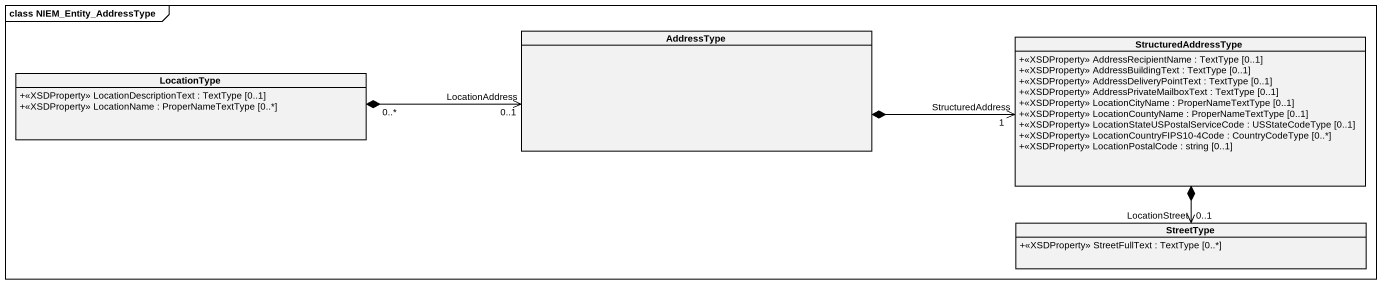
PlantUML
@startuml
mainframe class NIEM_Entity_AddressType
hide circle
hide empty members
skinparam classAttributeIconSize 0
class AddressType
class StructuredAddressType {
  +<<XSDProperty>> AddressRecipientName : TextType [0..1]
  +<<XSDProperty>> AddressBuildingText : TextType [0..1]
  +<<XSDProperty>> AddressDeliveryPointText : TextType [0..1]
  +<<XSDProperty>> AddressPrivateMailboxText : TextType [0..1]
  +<<XSDProperty>> LocationCityName : ProperNameTextType [0..1]
  +<<XSDProperty>> LocationCountyName : ProperNameTextType [0..1]
  +<<XSDProperty>> LocationStateUSPostalServiceCode : USStateCodeType [0..1]
  +<<XSDProperty>> LocationCountryFIPS10-4Code : CountryCodeType [0..*]
  +<<XSDProperty>> LocationPostalCode : string [0..1]
}
class LocationType {
  +<<XSDProperty>> LocationDescriptionText : TextType [0..1]
  +<<XSDProperty>> LocationName : ProperNameTextType [0..*]
}
class StreetType {
  +<<XSDProperty>> StreetFullText : TextType [0..*]
}
StructuredAddressType "StructuredAddress\n1" <-left-* AddressType
LocationType "0..*" *-right-> "LocationAddress\n0..1" AddressType
StreetType "LocationStreet\n0..1" <-up-* StructuredAddressType
@enduml
